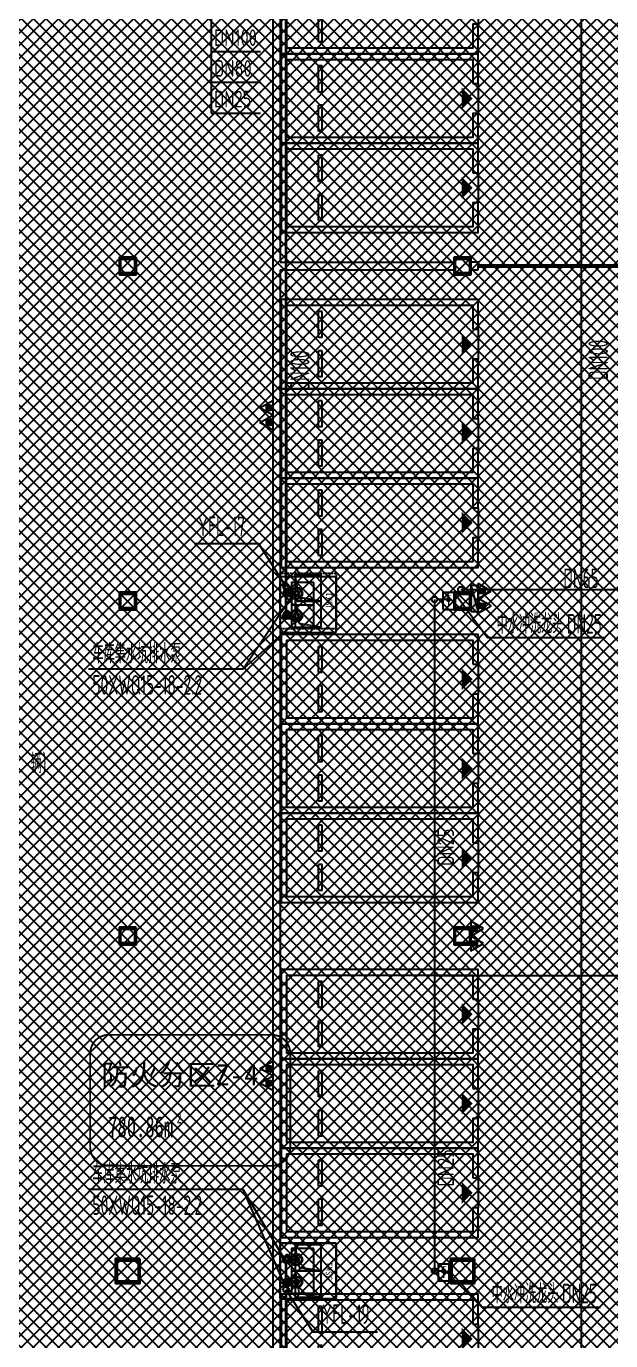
# Model space of a CAD drawing. Extents: x -2120532 to 1934524, y -1331911 to 424203.
# Drawn here: x -65937 to -50223, y -357134 to -321820 of the extents above; entities that cross this region are included whole.
import ezdxf

# ---------------------------------------------------------------- set-up
doc = ezdxf.new("R2010")
doc.units = 0
doc.header["$LTSCALE"] = 10
for name, pattern in [('( Hidden )', [0.375, 0.25, -0.125]), ('__DASH', [0.35, 0.25, -0.1]), ('DASH', [0.35, 0.25, -0.1]), ('排水', [1.1, 1, -0.1])]:
    doc.linetypes.add(name, pattern=pattern)
for name, color, linetype in [('0-绿', 3, 'Continuous'), ('0-蓝', 5, 'Continuous'), ('00-停车位', 67, 'Continuous'), ('A-COLUMN', 8, 'Continuous'), ('A-ROOM_NAME', 23, 'Continuous'), ('A-WALL', 2, 'Continuous'), ('DOOR_FIRE', 8, 'Continuous'), ('W-DIM_压力废', 3, 'Continuous'), ('W-DIM_消防', 3, 'Continuous'), ('W-DIM_直饮', 3, 'Continuous'), ('W-EQUIP_消火栓', 7, 'Continuous'), ('W-EQUIP_灭火器', 7, 'Continuous'), ('W-PIPE-中水', 122, 'Continuous'), ('W-PIPE-压力废', 31, 'Continuous'), ('W-PIPE-消防', 1, 'Continuous'), ('W-TEXT_中水', 7, 'Continuous'), ('W-TEXT_消防', 7, 'Continuous'), ('W-TWT_LEAD', 3, 'Continuous'), ('W-TWT_TEXT', 7, 'Continuous'), ('W-VALVE_中水', 7, 'Continuous'), ('W-VALVE_压力废', 7, 'Continuous'), ('W-VALVE_废水', 7, 'Continuous'), ('W-VPIPE-中水', 122, 'Continuous'), ('W-VPIPE-压力废', 31, 'Continuous'), ('W-VPIPE-消防', 1, 'Continuous'), ('画水辅助', 6, 'Continuous'), ('车行线', 4, 'Continuous'), ('集水坑', 4, 'Continuous')]:
    doc.layers.add(name, color=color, linetype=linetype)
doc.layers.add('GPS-污水', color=2, linetype='排水', lineweight=40)
doc.layers.add('钢柱', color=51, linetype='Continuous', lineweight=35)
doc.styles.add('8B2_02', font='tssdeng.shx', dxfattribs={"width": 0.6, "bigfont": 'TSSDCHN.shx'})
doc.styles.add('_TWT_PIPEDN', font='TSSDENG', dxfattribs={"width": 0.8, "height": 3.5, "bigfont": 'TSSDCHN'})
doc.styles.add('黑体', font='simhei.ttf', dxfattribs={"width": 0.65})

# ---------------------------------------------------------------- blocks, each defined once
blk = doc.blocks.new('$ATTACHMENT$00000186')
for points, const_width in [([(0, 0), (-273, 0)], 30), ([(-273, 54), (-273, -66)], 15)]:
    blk.add_lwpolyline(points, dxfattribs=dict(const_width=const_width))
at = {"const_width": 62.5}
blk.add_lwpolyline([(-139, 2, -1), (-201, 2, -1)], format="xyb", close=True, dxfattribs=at)
blk = doc.blocks.new('A$C5BDE0F02')
blk.add_lwpolyline([(0, -100), (0, 100), (-300, 100), (-300, -100)], close=True)
at = {"xscale": 0.75, "yscale": -0.75, "zscale": 0.75}
blk.add_blockref('$ATTACHMENT$00000186', (-50, 0), dxfattribs=at)
blk = doc.blocks.new('集水坑1500x1500')
blk.add_line((750, -300), (750, -900))
at = {"linetype": '( Hidden )'}
blk.add_lwpolyline([(0, 0), (1500, 0), (1500, -1500), (0, -1500)], close=True, dxfattribs=at)
blk.add_lwpolyline([(150, -900), (150, -300), (1350, -300), (1350, -900)], close=True)
blk = doc.blocks.new('A$C2E841D35')
at = {"color": 7, "ltscale": 100}
for p, q in [((292, 381), (181, 381)), ((292, 219), (181, 219)), ((292, -219), (181, -219)), ((292, -381), (181, -381))]:
    blk.add_line(p, q, dxfattribs=at)
for centre, radius in [((150, 297), 86.2), ((150, 297), 86.2), ((150, 300), 62), ((430, 300), 159), ((430, 300), 159), ((430, 300), 140), ((430, 300), 140), ((430, 300), 73.2), ((430, 300), 73.2), ((430, 300), 56.6), ((430, 300), 56.6), ((150, -303), 86.2), ((150, -303), 86.2), ((150, -300), 62), ((430, -300), 159), ((430, -300), 159), ((430, -300), 140), ((430, -300), 140), ((430, -300), 73.2), ((430, -300), 73.2), ((430, -300), 56.6), ((430, -300), 56.6)]:
    blk.add_circle(centre, radius, dxfattribs=at)
blk = doc.blocks.new('车位2400x5300')
at = {"layer": '00-停车位', "color": 251}
for p, q in [((-875, -1000), (-175, -1000)), ((-875, -1100), (-875, -1000)), ((-175, -1100), (-175, -1000)), ((175, -1000), (875, -1000)), ((175, -1100), (175, -1000)), ((875, -1100), (875, -1000)), ((-875, -1100), (-175, -1100)), ((175, -1100), (875, -1100)), ((400, -5300), (-400, -5300))]:
    blk.add_line(p, q, dxfattribs=at)
blk.add_lwpolyline([(400, -5150), (400, -5300), (1200, -5300), (1200, 0), (-1200, 0), (-1200, -5300), (-400, -5300), (-400, -5150), (-1050, -5150), (-1050, -150), (1050, -150), (1050, -5150), (400, -5150)], dxfattribs=at)
blk.add_lwpolyline([(0, -5150, 0, 600, 0), (0, -4850, 600, 600, 0)], format="xyseb", dxfattribs=at)
blk = doc.blocks.new('A$C10817FE3')
at = {"layer": '0-蓝', "color": 9, "linetype": 'DASH', "ltscale": 3, "const_width": 50}
blk.add_lwpolyline([(-176995, -189924), (-172616, -189924, 0.414214), (-172116, -189424), (-172116, -186905, 0.414214), (-172616, -186405), (-176995, -186405, 0.414214), (-177495, -186905), (-177495, -189424, 0.414214)], format="xyb", close=True, dxfattribs=at)
at = {"layer": '0-绿', "color": 0, "linetype": 'DASH', "style": '黑体'}
blk.add_text('防火分区Z-4', height=563.3, dxfattribs=at).set_placement((-177198, -187764))
at = {"layer": '0-绿', "color": 0, "linetype": 'DASH', "style": '黑体', "width": 0.65}
for s, height, p in [('2', 282, (-175167, -188781)), ('780.86m', 563.3, (-177010, -189156))]:
    blk.add_text(s, height=height, dxfattribs=at).set_placement(p)
blk = doc.blocks.new('人防集水坑')
at = {"layer": 'GPS-污水', "color": 8, "linetype": '排水'}
for centre in [(307561, 701151), (307561, 700451)]:
    blk.add_circle(centre, 75, dxfattribs=at)
at = {"layer": '集水坑', "color": 8, "linetype": 'DASH', "ltscale": 0.5}
blk.add_lwpolyline([(306241, 700051), (306241, 701551), (307741, 701551), (307741, 700051)], close=True, dxfattribs=at)
at = {"layer": '集水坑', "color": 8, "linetype": 'Continuous', "ltscale": 0.5}
for points in [[(306641, 701501), (306641, 700801), (307341, 700801), (307341, 701501)], [(306641, 700801), (306641, 700101), (307341, 700101), (307341, 700801)]]:
    blk.add_lwpolyline(points, close=True, dxfattribs=at)
at = {"layer": '集水坑', "color": 8, "linetype": 'DASH', "ltscale": 0.5}
for points in [[(307341, 700801), (307237, 701397), (306641, 701501)], [(307347, 700101), (307243, 700697), (306647, 700801)]]:
    blk.add_lwpolyline(points, dxfattribs=at)
blk = doc.blocks.new('$DorLib2D$00000213')
at = {"color": 0, "linetype": 'DASH', "const_width": 0.02}
blk.add_lwpolyline([(0.5, 0), (-0.5, 0)], dxfattribs=at)
blk = doc.blocks.new('$TwtSys$00000434')
for p, q in [((-0.5, 0.5), (-0.5, -0.5)), ((-0.5, -0.5), (0.5, 0.5)), ((0.5, 0.5), (-0.5, 0.5)), ((0.5, -0.5), (0.5, 0.5)), ((-0.5, -0.5), (0.5, -0.5))]:
    blk.add_line(p, q)
blk.add_solid([(0.5, -0.5), (0.5, 0.5), (-0.5, -0.5)])
blk = doc.blocks.new('$TwtSys$00000546')
h = blk.add_hatch()
h.set_pattern_fill('ANSI31', color=256, scale=200, style=0)
h.set_pattern_definition([(45, (-38543.802, -6670.83), (-17.67767, 17.67767), [])])
h.paths.add_polyline_path([(-65, 174), (65, 174), (65, 44), (-65, 44)])
for points in [[(0, 344), (-198, 0), (198, 0)], [(-65, 174), (65, 174), (65, 44), (-65, 44)]]:
    blk.add_lwpolyline(points, close=True)
blk = doc.blocks.new('A$C1C3C0163')
h = blk.add_hatch()
h.set_pattern_fill('ANSI37', color=8, scale=150)
h.set_pattern_definition([(45, (-601697.23, -233886.27), (-168.3798, 168.3798), []), (135, (-601697.23, -233886.27), (-168.3798, -168.3798), [])])
h.paths.add_polyline_path([(-80300, 5300), (-80300, -9000), (-62000, -9000), (-62000, -64625), (-76750, -64625), (-76750, -62675), (-73875, -62675), (-73775, -57275), (-100380, -57275), (-100572, -124002), (-71150, -123999), (-71150, -126437), (-63509, -133383), (-65550, -135650), (-61611, -139196), (-83885, -163934), (-83885, -174096), (-119589, -213750), (-196450, -213750), (-196450, -207800), (-209700, -193450), (-209700, -169150), (-201700, -169149), (-201700, 5300), (-192675, 5300)])

msp = doc.modelspace()

# ---------------------------------------------------------------- linework, layer by layer
at = {"layer": 'A-COLUMN', "color": 8}
for p, q in [((-62983.6, -328035.4), (-63433.6, -328035.4)), ((-63433.6, -328035.4), (-63433.6, -328485.4)), ((-62983.6, -328485.4), (-62983.6, -328035.4)), ((-53983.6, -328035.4), (-54433.6, -328035.4)), ((-54433.6, -328035.4), (-54433.6, -328485.4)), ((-53983.6, -328485.4), (-53983.6, -328035.4)), ((-63433.6, -328485.4), (-62983.6, -328485.4)), ((-54433.6, -328485.4), (-53983.6, -328485.4)), ((-62983.6, -337035.4), (-63433.6, -337035.4)), ((-63433.6, -337035.4), (-63433.6, -337485.4)), ((-62983.6, -337485.4), (-62983.6, -337035.4)), ((-53983.6, -337035.4), (-54433.6, -337035.4)), ((-54433.6, -337035.4), (-54433.6, -337485.4)), ((-53983.6, -337485.4), (-53983.6, -337035.4)), ((-63433.6, -337485.4), (-62983.6, -337485.4)), ((-54433.6, -337485.4), (-53983.6, -337485.4)), ((-62983.6, -346035.4), (-63433.6, -346035.4)), ((-63433.6, -346035.4), (-63433.6, -346485.4)), ((-62983.6, -346485.4), (-62983.6, -346035.4)), ((-53983.6, -346035.4), (-54433.6, -346035.4)), ((-54433.6, -346035.4), (-54433.6, -346485.4)), ((-53983.6, -346485.4), (-53983.6, -346035.4)), ((-63433.6, -346485.4), (-62983.6, -346485.4)), ((-54433.6, -346485.4), (-53983.6, -346485.4)), ((-62883.6, -354935.4), (-63533.6, -354935.4)), ((-63533.6, -354935.4), (-63533.6, -355585.4)), ((-62883.6, -355585.4), (-62883.6, -354935.4)), ((-53883.6, -354935.4), (-54533.6, -354935.4)), ((-54533.6, -354935.4), (-54533.6, -355585.4)), ((-53883.6, -355585.4), (-53883.6, -354935.4)), ((-63533.6, -355585.4), (-62883.6, -355585.4)), ((-54533.6, -355585.4), (-53883.6, -355585.4))]:
    msp.add_line(p, q, dxfattribs=at)
at = {"layer": 'A-WALL', "color": 8}
for p, q in [((-59308.6, -319685.4), (-59308.6, -328260.4)), ((-59108.6, -319598.9), (-59108.6, -328160.4)), ((-59308.6, -328260.4), (-59308.6, -364235.4)), ((-59108.6, -328160.4), (-54433.6, -328160.4)), ((-59108.6, -328360.4), (-54433.6, -328360.4)), ((-59108.6, -328360.4), (-59108.6, -364135.4)), ((-53783.6, -328160.4), (-53983.6, -328160.4)), ((-53983.6, -328360.4), (-53783.6, -328360.4)), ((-53783.6, -328360.4), (-53783.6, -328160.4))]:
    msp.add_line(p, q, dxfattribs=at)
at = {"layer": 'W-DIM_压力废', "linetype": 'ByBlock'}
for p, q in [((-59680.6, -335725.9, 0), (-61424.8, -335725.9, 0)), ((-58954.3, -336860.3, 0), (-59680.6, -335725.9, 0)), ((-58954.3, -355760.6, 0), (-58227.9, -356894.9, 0)), ((-58227.9, -356894.9, 0), (-56495.8, -356894.9, 0))]:
    msp.add_line(p, q, dxfattribs=at)
at = {"layer": 'W-DIM_消防'}
for p, q in [((-60964.2, -319976.6), (-60964.2, -322499.7)), ((-60964.2, -322499.7), (-59635.7, -322499.7)), ((-60964.2, -322499.7), (-60964.2, -324149.7)), ((-60964.2, -323324.7), (-59635.7, -323324.7)), ((-60964.2, -324149.7), (-59635.7, -324149.7))]:
    msp.add_line(p, q, dxfattribs=at)
at = {"layer": 'W-PIPE-中水', "ltscale": 1.5, "const_width": 52.5}
for points in [[(-54959.8, -347325.4), (-54959.8, -337219)], [(-54884.8, -337219), (-54585.2, -337219)], [(-54959.8, -355260.4), (-54959.8, -347325.4)], [(-49529.7, -347325.4), (-54959.8, -347325.4)], [(-54884.8, -355260.4), (-54716.5, -355260.4)]]:
    msp.add_lwpolyline(points, dxfattribs=at)
at = {"layer": 'W-PIPE-压力废', "ltscale": 1.5, "const_width": 75}
for points in [[(-58954.3, -336785.3), (-58954.3, -320352.1)], [(-58954.3, -337671.6), (-58954.3, -336935.3)], [(-58954.3, -354949.2), (-58954.3, -355685.6)], [(-58954.3, -355760.6), (-58954.3, -357853.1)]]:
    msp.add_lwpolyline(points, dxfattribs=at)
at = {"layer": 'W-PIPE-消防', "ltscale": 1.5, "const_width": 52.5}
msp.add_lwpolyline([(-54253.4, -336952.8), (-47808.6, -336952.8)], dxfattribs=at)
at = {"layer": 'W-TWT_LEAD'}
for p, q in [((-58744.9, -337056.8), (-60107.1, -339094.1)), ((-54433.1, -337035.4), (-53534.8, -338242.1)), ((-58684.9, -337815), (-60107.1, -339094.1)), ((-53534.8, -338242.1), (-50364.8, -338242.1)), ((-60107.1, -339094.1), (-64262.7, -339094.1)), ((-60107.1, -353072.1), (-64262.7, -353072.1)), ((-59002.7, -354922), (-60107.1, -353072.1)), ((-59001.5, -355592.8), (-60107.1, -353072.1)), ((-54564.4, -355244.8), (-53666, -356232.7)), ((-53666, -356232.7), (-50496.1, -356232.7))]:
    msp.add_line(p, q, dxfattribs=at)
at = {"layer": 'W-VPIPE-中水'}
for centre in [(-54959.8, -337219), (-54959.8, -355260.4)]:
    msp.add_circle(centre, 75, dxfattribs=at)
at = {"layer": 'W-VPIPE-压力废', "linetype": 'ByBlock'}
for centre in [(-58954.3, -336860.3), (-58954.3, -336860.3), (-58954.3, -355760.6)]:
    msp.add_circle(centre, 75, dxfattribs=at)
at = {"layer": 'W-VPIPE-消防'}
msp.add_circle((-54253.4, -336952.8), 75, dxfattribs=at)
at = {"layer": '车行线', "color": 8, "linetype": '__DASH', "ltscale": 1.5}
msp.add_lwpolyline([(-51008.6, -370022.9), (-51008.6, -299760.4)], dxfattribs=at)
at = {"layer": '钢柱', "color": 8, "lineweight": 35}
for points in [[(-62983.6, -328035.4), (-63433.6, -328035.4), (-63433.6, -328485.4), (-62983.6, -328485.4)], [(-63013.6, -328455.4), (-63403.6, -328455.4), (-63403.6, -328065.4), (-63013.6, -328065.4)], [(-53983.6, -328035.4), (-54433.6, -328035.4), (-54433.6, -328485.4), (-53983.6, -328485.4)], [(-54013.6, -328455.4), (-54403.6, -328455.4), (-54403.6, -328065.4), (-54013.6, -328065.4)], [(-62983.6, -337035.4), (-63433.6, -337035.4), (-63433.6, -337485.4), (-62983.6, -337485.4)], [(-63013.6, -337455.4), (-63403.6, -337455.4), (-63403.6, -337065.4), (-63013.6, -337065.4)], [(-53983.6, -337035.4), (-54433.6, -337035.4), (-54433.6, -337485.4), (-53983.6, -337485.4)], [(-54013.6, -337455.4), (-54403.6, -337455.4), (-54403.6, -337065.4), (-54013.6, -337065.4)], [(-62983.6, -346035.4), (-63433.6, -346035.4), (-63433.6, -346485.4), (-62983.6, -346485.4)], [(-63013.6, -346455.4), (-63403.6, -346455.4), (-63403.6, -346065.4), (-63013.6, -346065.4)], [(-53983.6, -346035.4), (-54433.6, -346035.4), (-54433.6, -346485.4), (-53983.6, -346485.4)], [(-54013.6, -346455.4), (-54403.6, -346455.4), (-54403.6, -346065.4), (-54013.6, -346065.4)], [(-62883.6, -354935.4), (-63533.6, -354935.4), (-63533.6, -355585.4), (-62883.6, -355585.4)], [(-62923.6, -355545.4), (-63493.6, -355545.4), (-63493.6, -354975.4), (-62923.6, -354975.4)], [(-53883.6, -354935.4), (-54533.6, -354935.4), (-54533.6, -355585.4), (-53883.6, -355585.4)], [(-53923.6, -355545.4), (-54493.6, -355545.4), (-54493.6, -354975.4), (-53923.6, -354975.4)]]:
    msp.add_lwpolyline(points, close=True, dxfattribs=at)

# ---------------------------------------------------------------- block references
at = {"color": 8}
msp.add_blockref('A$C10817FE3', (113277.6, -162510.4), dxfattribs=at)
at = {"layer": '00-停车位', "color": 8, "rotation": 90}
for p in [(-59083.6, -321360.4), (-59083.6, -323760.4), (-59083.6, -326160.4), (-59083.6, -330360.4), (-59083.6, -332760.4), (-59083.6, -335160.4), (-59083.6, -339360.4), (-59083.6, -341760.4), (-59083.6, -344160.4), (-59083.6, -348360.4), (-59083.6, -350760.4), (-59083.6, -353160.4), (-59083.6, -357085.4)]:
    msp.add_blockref('车位2400x5300', p, dxfattribs=at)
at = {"layer": 'DOOR_FIRE', "color": 8, "xscale": 5500, "yscale": -5500, "zscale": 200}
msp.add_blockref('$DorLib2D$00000213', (-51033.6, -328260.4), dxfattribs=at)
at = {"layer": 'W-EQUIP_消火栓', "xscale": 700, "yscale": 200, "zscale": 700, "rotation": 270.0000000000076}
msp.add_blockref('$TwtSys$00000434', (-53883.6, -337190.8), dxfattribs=at)
at = {"layer": 'W-EQUIP_灭火器', "yscale": -1, "rotation": 270.0000050089563}
for p in [(-59308.6, -332071.5), (-59308.6, -332468.3), (-59308.6, -349819.1), (-59308.6, -350215.8)]:
    msp.add_blockref('$TwtSys$00000546', p, dxfattribs=at)
at = {"layer": 'W-EQUIP_灭火器', "rotation": 270.0000000000076}
for p in [(-53783.6, -336992.4), (-53783.6, -337389.2), (-53988.2, -346063.2), (-53988.2, -346460)]:
    msp.add_blockref('$TwtSys$00000546', p, dxfattribs=at)
at = {"layer": 'W-VALVE_中水', "xscale": 1.5, "yscale": 1.5, "zscale": 1.5, "rotation": 269.9320188098978}
for p in [(-54583.6, -337485.2), (-54714.9, -355526.7)]:
    msp.add_blockref('A$C5BDE0F02', p, dxfattribs=at)
at = {"layer": 'W-VALVE_压力废', "xscale": -1, "rotation": 90}
for p in [(-59108.6, -336610.4, 0), (-59108.6, -354510.4, 0)]:
    msp.add_blockref('集水坑1500x1500', p, dxfattribs=at)
at = {"layer": 'W-VALVE_废水'}
for p in [(-59101.7, -337356.6, 0), (-59101.7, -355256.6, 0)]:
    msp.add_blockref('A$C2E841D35', p, dxfattribs=at)
at = {"layer": '画水辅助'}
msp.add_blockref('A$C1C3C0163', (106241.4, -167810.4), dxfattribs=at)
at = {"layer": '集水坑', "color": 8, "linetype": 'Continuous', "rotation": 180}
for p in [(248632.4, 363540.3), (248632.4, 345540.3)]:
    msp.add_blockref('人防集水坑', p, dxfattribs=at)

# ---------------------------------------------------------------- texts
at = {"layer": '0-绿', "color": 8, "linetype": 'DASH', "style": '黑体'}
for p in [(-57706.7, -337505.5, 0), (-57706.7, -355505.5, 0)]:
    msp.add_text('JSK1', height=179.2, rotation=90, dxfattribs=at).set_placement(p)
at = {"layer": 'A-ROOM_NAME', "color": 8, "style": '8B2_02', "width": 0.6}
for s, p in [('辆', (-65818.5, -341886.6)), (')', (-65503.5, -341886.6))]:
    msp.add_text(s, height=525, dxfattribs=at).set_placement(p)
at = {"layer": 'W-DIM_压力废', "color": 7, "linetype": 'ByBlock', "style": '8B2_02', "width": 0.6}
for s, p in [('YFL-17', (-61319.8, -335515.9, 0)), ('YFL-19', (-57982, -356684.9, 0))]:
    msp.add_text(s, height=525, dxfattribs=at).set_placement(p)
at = {"layer": 'W-DIM_消防', "color": 7, "style": '_TWT_PIPEDN', "width": 0.752941}
for s, p in [('DN100', (-60889.2, -322349.7)), ('DN80', (-60889.2, -323174.7)), ('DN25', (-60889.2, -323999.7))]:
    msp.add_text(s, height=446.25, dxfattribs=at).set_placement(p)
at = {"layer": 'W-DIM_直饮', "color": 7, "style": '8B2_02', "width": 0.6}
msp.add_text('DN100', height=525, rotation=90, dxfattribs=at).set_placement((-50297.8, -331323.6))
at = {"layer": 'W-TEXT_中水', "style": '_TWT_PIPEDN', "width": 0.752941}
for p in [(-54436.6, -344374.5), (-54436.6, -352991.3)]:
    msp.add_text('DN25', height=446.25, rotation=90, dxfattribs=at).set_placement(p)
at = {"layer": 'W-TEXT_消防', "style": '8B2_02', "width": 0.6}
msp.add_text('DN65', height=525, dxfattribs=at).set_placement((-51497.5, -336915.3))
at = {"layer": 'W-TWT_LEAD', "color": 7, "style": '8B2_02', "width": 0.6}
for s, p in [('中水冲洗龙头', (-53292.7, -338137.1)), ('DN25', (-51402.7, -338137.1)), ('车库集水坑排水泵', (-64157.7, -338936.6)), ('50XWQ15-18-2.2', (-64157.7, -339776.6)), ('车库集水坑排水泵', (-64157.7, -352914.6)), ('50XWQ15-18-2.2', (-64157.7, -353754.6)), ('中水冲洗龙头', (-53424, -356127.7)), ('DN25', (-51534, -356127.7))]:
    msp.add_text(s, height=525, dxfattribs=at).set_placement(p)
at = {"layer": 'W-TWT_TEXT', "style": '8B2_02', "width": 0.6}
msp.add_text('DN100', height=525, rotation=90, dxfattribs=at).set_placement((-58318.3, -331607.7, 22400))

doc.saveas('drawing.dxf')
